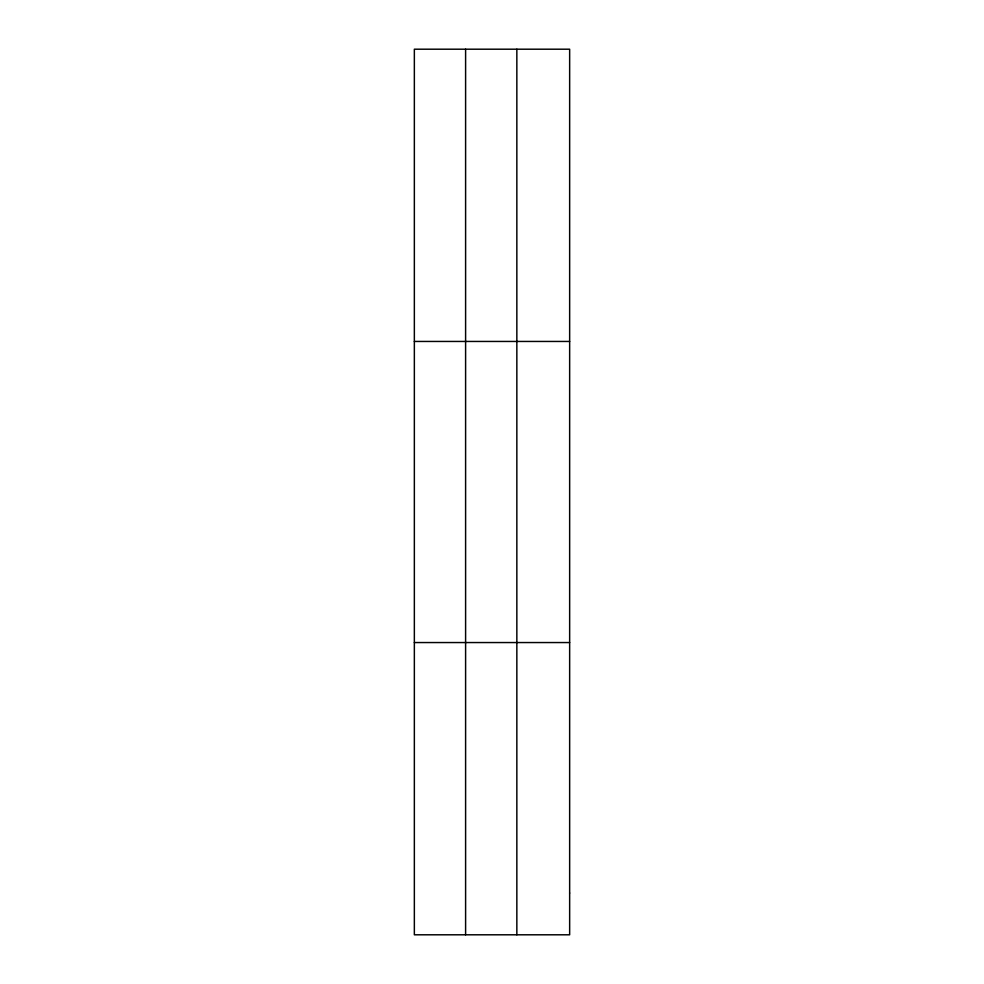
<?xml version="1.0" encoding="UTF-8"?>
<svg xmlns="http://www.w3.org/2000/svg" width="984" height="984" viewBox="0 0 984 984"><rect width="100%" height="100%" fill="white"/><g stroke="black" fill="none" stroke-linecap="round" stroke-linejoin="round"><path stroke-width="1.48" d="M465.604 49.2L465.604 934.8M516.846 49.2L516.846 934.8M414.35 341.448L569.65 341.448M414.35 642.552L569.65 642.552M569.65 893.054L569.65 934.8L414.35 934.8L414.35 49.2L569.65 49.2L569.65 893.054"/></g></svg>
